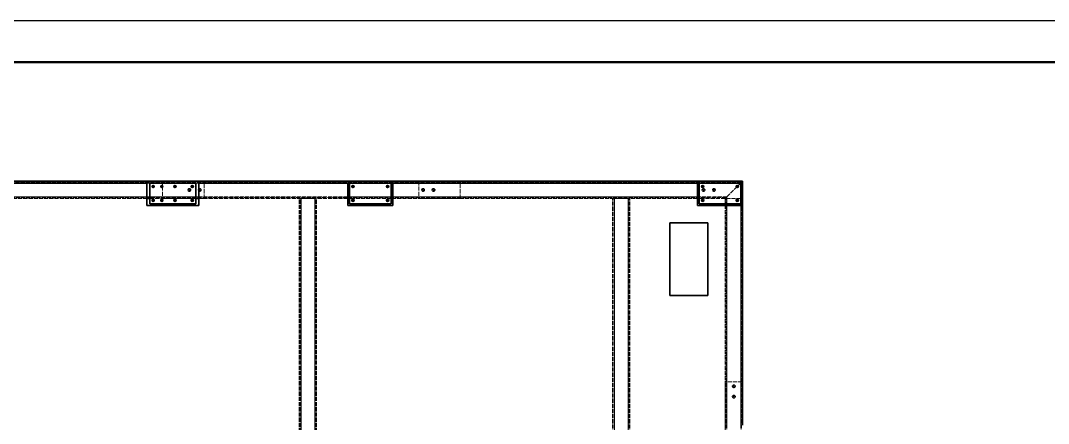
# Model space of a CAD drawing. Header units: millimetres. Extents: x -73083 to 81340, y -6859 to 6812.
# Drawn here: x -15796 to -12827, y -2975 to -1810 of the extents above; entities that cross this region are included whole.
import ezdxf

# ---------------------------------------------------------------- set-up
doc = ezdxf.new("R2010")
doc.units = ezdxf.units.MM
for name, pattern in [('AM_ISO02W050', [7.5, 6, -1.5]), ('AM_ISO08W050', [18, 12, -1.5, 3, -1.5]), ('DASHDOT', [18.5, 12, -3, 0.5, -3]), ('DASHED', [15, 12, -3])]:
    doc.linetypes.add(name, pattern=pattern)
doc.layers.add('A3', color=7, linetype='Continuous', plot=False)
for name, color, linetype, lineweight in [('AM_7', 2, 'AM_ISO08W050', 25), ('AM_HID', 1, 'AM_ISO02W050', 25), ('AM_VIS', 7, 'Continuous', 50)]:
    doc.layers.add(name, color=color, linetype=linetype, lineweight=lineweight)

msp = doc.modelspace()

# ---------------------------------------------------------------- linework, layer by layer
at = {"layer": 'A3', "linetype": 'Continuous'}
msp.add_lwpolyline([(-17447.7303, -1810.23226), (-10319.7303, -1810.23226), (-10319.7303, -6850.23226), (-17447.7303, -6850.23226)], close=True, dxfattribs=at)
at = {"layer": 'AM_7', "linetype": 'DASHDOT', "lineweight": 13, "ltscale": 0.216028}
for p, q in [((-15412.99613, -2285.65243), (-15412.99613, -2294.29354)), ((-15387.99613, -2285.65243), (-15387.99613, -2294.29354)), ((-15349.99613, -2285.6523), (-15349.99613, -2294.29342)), ((-15299.99613, -2285.65218), (-15299.99613, -2294.2933)), ((-14836.01481, -2285.66354), (-14836.01481, -2294.30465)), ((-14736.01481, -2285.66317), (-14736.01481, -2294.30428)), ((-13726.01481, -2285.66036), (-13726.01481, -2294.30147)), ((-15408.67557, -2289.97298), (-15417.31669, -2289.97298)), ((-15383.67557, -2289.97298), (-15392.31669, -2289.97298)), ((-15345.67557, -2289.97286), (-15354.31669, -2289.97286)), ((-15295.67557, -2289.97274), (-15304.31669, -2289.97274)), ((-14831.69425, -2289.98409), (-14840.33536, -2289.98409)), ((-14731.69425, -2289.98373), (-14740.33536, -2289.98373)), ((-13821.69425, -2289.98128), (-13830.33536, -2289.98128)), ((-13721.69425, -2289.98092), (-13730.33536, -2289.98092)), ((-15408.67545, -2329.97298), (-15417.31656, -2329.97298)), ((-15412.99601, -2325.65243), (-15412.99601, -2334.29354)), ((-15383.67545, -2329.97298), (-15392.31656, -2329.97298)), ((-15387.99601, -2325.65243), (-15387.99601, -2334.29354)), ((-15345.67545, -2329.97286), (-15354.31656, -2329.97286)), ((-15349.99601, -2325.6523), (-15349.99601, -2334.29342)), ((-15295.67545, -2329.97274), (-15304.31656, -2329.97274)), ((-15299.99601, -2325.65218), (-15299.99601, -2334.2933)), ((-14831.69413, -2329.98409), (-14840.33524, -2329.98409)), ((-14836.01468, -2325.66354), (-14836.01468, -2334.30465)), ((-14731.69413, -2329.98373), (-14740.33524, -2329.98373)), ((-14736.01468, -2325.66317), (-14736.01468, -2334.30428)), ((-13821.69413, -2329.98128), (-13830.33524, -2329.98128)), ((-13721.69413, -2329.98092), (-13730.33524, -2329.98092)), ((-13726.01468, -2325.66036), (-13726.01468, -2334.30147))]:
    msp.add_line(p, q, dxfattribs=at)
at = {"layer": 'AM_7', "linetype": 'DASHDOT', "lineweight": 13, "ltscale": 0.216025}
for p, q in [((-13826.01481, -2285.66073), (-13826.01481, -2294.30172)), ((-13826.01468, -2325.66073), (-13826.01468, -2334.30172))]:
    msp.add_line(p, q, dxfattribs=at)
at = {"layer": 'AM_7', "linetype": 'DASHDOT', "lineweight": 13, "ltscale": 0.27222}
for p, q in [((-15303.10428, -2299.96737), (-15313.99308, -2299.96737)), ((-15308.54862, -2294.52291), (-15308.54862, -2305.4117)), ((-15273.10428, -2299.96712), (-15283.99308, -2299.96712)), ((-15278.54862, -2294.52267), (-15278.54862, -2305.41146)), ((-14633.5485, -2294.52389), (-14633.5485, -2305.41268)), ((-13818.10416, -2299.96908), (-13828.99296, -2299.96908)), ((-13823.5485, -2294.52474), (-13823.5485, -2305.41354)), ((-13788.10416, -2299.96896), (-13798.99296, -2299.96896)), ((-13793.5485, -2294.5245), (-13793.5485, -2305.41329)), ((-13730.59647, -2867.45736), (-13741.48527, -2867.45736)), ((-13736.04093, -2862.0129), (-13736.04093, -2872.90169)), ((-13730.59659, -2897.45736), (-13741.48539, -2897.45736)), ((-13736.04093, -2892.0129), (-13736.04093, -2902.90169))]:
    msp.add_line(p, q, dxfattribs=at)
at = {"layer": 'AM_7', "linetype": 'DASHDOT', "lineweight": 13, "ltscale": 0.272221}
for p, q in [((-14628.10404, -2299.96834), (-14638.99289, -2299.96834)), ((-14598.10404, -2299.9681), (-14608.99289, -2299.9681))]:
    msp.add_line(p, q, dxfattribs=at)
at = {"layer": 'AM_7', "linetype": 'DASHDOT', "lineweight": 13, "ltscale": 0.272217}
msp.add_line((-14603.5485, -2294.52376), (-14603.5485, -2305.41244), dxfattribs=at)
at = {"layer": 'AM_HID', "linetype": 'DASHED', "lineweight": 13}
for p, q in [((-13714.01529, -2277.98092), (-16168.01554, -2277.98788)), ((-13716.01554, -2279.98092), (-16166.01578, -2279.98788)), ((-15431.01542, -2279.98568), (-15976.01542, -2279.98727)), ((-15289.99613, -2279.98531), (-15422.99613, -2279.98568)), ((-15386.04886, -2274.98568), (-15386.0485, -2324.96786)), ((-14851.01487, -2279.98409), (-15281.01542, -2279.98531)), ((-15266.0485, -2324.967), (-15266.04886, -2274.98531)), ((-13841.01493, -2279.98128), (-14721.01493, -2279.98373)), ((-14646.04862, -2274.9836), (-14646.04831, -2324.96834)), ((-14526.04831, -2324.96761), (-14526.04862, -2274.98324)), ((-13836.04874, -2274.98128), (-13836.04838, -2324.9692)), ((-13716.04838, -2324.96834), (-13716.04874, -2274.98092)), ((-13716.00785, -4894.98092), (-13716.01517, -2279.98092)), ((-13716.01481, -2339.98092), (-13716.01493, -2279.98092)), ((-13714.0076, -4894.98092), (-13714.01493, -2277.98092)), ((-13756.01517, -2319.98104), (-13728.36515, -2292.33077)), ((-13756.01481, -2319.98104), (-13728.3649, -2292.33102)), ((-13756.01542, -2319.98104), (-16126.01566, -2319.98763)), ((-13758.01517, -2321.98104), (-16124.01529, -2321.98763)), ((-15431.01529, -2319.98568), (-15976.01529, -2319.98727)), ((-15431.01529, -2324.98568), (-15976.01529, -2324.98727)), ((-15289.99601, -2319.98531), (-15422.99601, -2319.98568)), ((-15289.99601, -2324.98531), (-15422.99601, -2324.98568)), ((-15266.0485, -2324.967), (-15386.0485, -2324.96786)), ((-14851.01475, -2319.98409), (-15281.01529, -2319.98531)), ((-14851.01475, -2324.98409), (-15281.01529, -2324.98531)), ((-14991.00846, -3599.9786), (-14991.01883, -2324.97774)), ((-14988.00846, -3599.97848), (-14988.01883, -2324.97774)), ((-14986.0087, -3599.97848), (-14986.01908, -2324.97774)), ((-14946.01883, -2324.97738), (-14986.01883, -2324.97774)), ((-14986.00852, -3591.24837), (-14986.01883, -2324.97774)), ((-14946.0087, -3599.97835), (-14946.01908, -2324.97738)), ((-14946.00852, -3591.24825), (-14946.01883, -2324.97738)), ((-14944.00846, -3599.97823), (-14944.01883, -2324.97738)), ((-14941.00846, -3599.97823), (-14941.01883, -2324.97738)), ((-14726.01468, -2319.98373), (-14846.01468, -2319.98409)), ((-14726.01468, -2324.98373), (-14846.01468, -2324.98409)), ((-13841.01481, -2319.98128), (-14721.01481, -2319.98373)), ((-13841.01481, -2324.98128), (-14721.01475, -2324.98373)), ((-14526.04831, -2324.96761), (-14646.04831, -2324.96834)), ((-14085.99186, -4894.98189), (-14085.99918, -2324.98202)), ((-14082.99186, -4894.98189), (-14082.99906, -2324.98189)), ((-14080.99247, -4894.98189), (-14080.99967, -2324.98189)), ((-14080.99906, -2324.98189), (-14040.99906, -2324.98177)), ((-14080.99186, -4889.96505), (-14080.99906, -2324.98189)), ((-14040.99247, -4894.98189), (-14040.99967, -2324.98177)), ((-14040.99186, -4889.96505), (-14040.99906, -2324.98177)), ((-14038.99186, -4894.98189), (-14038.99906, -2324.98177)), ((-14035.99186, -4894.98189), (-14035.99918, -2324.98177)), ((-13716.04838, -2324.96834), (-13836.04838, -2324.9692)), ((-13756.01517, -2319.98104), (-13836.01468, -2319.98128)), ((-13761.01517, -2324.98104), (-13836.01468, -2324.98128)), ((-13761.01285, -3044.96407), (-13761.01481, -2344.96419)), ((-13758.0076, -4894.98092), (-13758.01481, -2321.98104)), ((-13756.00785, -4894.98092), (-13756.01505, -2319.98104)), ((-13756.01481, -2339.98104), (-13756.01481, -2319.98104)), ((-13756.01298, -2979.96346), (-13756.01468, -2344.96419)), ((-13716.01298, -2979.96334), (-13716.01468, -2344.96407)), ((-13761.04093, -2854.95724), (-13761.04117, -3024.95724)), ((-13711.04093, -2854.95736), (-13761.04093, -2854.95724)), ((-13711.04117, -2974.95736), (-13711.04093, -2854.95736))]:
    msp.add_line(p, q, dxfattribs=at)
at = {"layer": 'AM_HID', "linetype": 'DASHED', "lineweight": 13, "ltscale": 0.270458}
msp.add_line((-13723.66495, -2287.6307), (-13716.01529, -2279.98092), dxfattribs=at)
at = {"layer": 'AM_HID', "linetype": 'DASHED', "lineweight": 13, "ltscale": 0.270463}
msp.add_line((-13723.66471, -2287.63082), (-13716.01493, -2279.98092), dxfattribs=at)
at = {"layer": 'AM_HID', "linetype": 'DASHED', "lineweight": 13, "ltscale": 0.125}
for p, q in [((-14991.01883, -2324.97774), (-14986.01883, -2324.97774)), ((-14946.01883, -2324.97738), (-14941.01883, -2324.97738))]:
    msp.add_line(p, q, dxfattribs=at)
at = {"layer": 'AM_HID', "linetype": 'DASHED', "lineweight": 13, "ltscale": 0.125003}
msp.add_line((-14085.99918, -2324.98202), (-14080.99906, -2324.98189), dxfattribs=at)
at = {"layer": 'AM_HID', "linetype": 'DASHED', "lineweight": 13, "ltscale": 0.124997}
msp.add_line((-14040.99906, -2324.98177), (-14035.99918, -2324.98177), dxfattribs=at)
at = {"layer": 'AM_HID', "linetype": 'DASHED', "lineweight": 13, "ltscale": 0.176777}
for p, q in [((-13756.01517, -2319.98104), (-13761.01517, -2324.98104)), ((-13761.01481, -2324.98104), (-13756.01481, -2319.98104))]:
    msp.add_line(p, q, dxfattribs=at)
at = {"layer": 'AM_HID', "linetype": 'DASHED', "lineweight": 13, "ltscale": 0.375}
msp.add_line((-13761.01481, -2339.98104), (-13761.01481, -2324.98104), dxfattribs=at)
at = {"layer": 'AM_HID', "linetype": 'DASHED', "lineweight": 13, "ltscale": 0.000698853}
msp.add_line((-13711.01322, -2974.95736), (-13711.04117, -2974.95736), dxfattribs=at)
at = {"layer": 'AM_HID', "linetype": 'DASHED', "lineweight": 13}
for centre in [(-15308.54862, -2299.96737), (-15278.54862, -2299.96712), (-14633.5485, -2299.96834), (-14603.5485, -2299.9681), (-13823.5485, -2299.96908), (-13793.5485, -2299.96896), (-13736.04093, -2867.45736), (-13736.04093, -2897.45736)]:
    msp.add_circle(centre, 4.188, dxfattribs=at)
at = {"layer": 'AM_VIS', "linetype": 'Continuous'}
msp.add_line((-17147.7303, -1930.23226), (-10439.7303, -1930.23226), dxfattribs=at)
at = {"layer": 'AM_VIS', "lineweight": 35}
for p, q in [((-13711.01529, -2274.98092), (-16171.01554, -2274.98788)), ((-15976.01542, -2279.97042), (-15431.01542, -2279.96883)), ((-15431.01529, -2344.96883), (-15431.01542, -2279.96883)), ((-15422.99625, -2279.97311), (-15289.99625, -2279.97262)), ((-15422.99601, -2339.97311), (-15422.99625, -2279.97311)), ((-15386.04886, -2274.96786), (-15266.04886, -2274.967)), ((-15289.99625, -2279.97262), (-15289.99601, -2339.97262)), ((-15281.01542, -2279.96847), (-14851.01487, -2279.96725)), ((-15281.01542, -2279.96847), (-15281.01529, -2344.96847)), ((-14851.01468, -2344.96725), (-14851.01487, -2279.96725)), ((-14846.01481, -2279.98409), (-14726.01481, -2279.98373)), ((-14846.01481, -2279.98409), (-14846.01468, -2339.98409)), ((-14726.01468, -2339.98373), (-14726.01481, -2279.98373)), ((-14721.01493, -2279.96688), (-13841.01493, -2279.96444)), ((-14721.01493, -2279.96688), (-14721.01468, -2344.96688)), ((-14646.04862, -2274.96834), (-14526.04862, -2274.96761)), ((-13841.01468, -2344.96444), (-13841.01493, -2279.96444)), ((-13836.04874, -2274.9692), (-13716.04874, -2274.96834)), ((-13836.01481, -2279.98128), (-13716.01481, -2279.98092)), ((-13836.01481, -2279.98128), (-13836.01468, -2339.98128)), ((-13716.01468, -2339.98092), (-13716.01481, -2279.98092)), ((-13711.01481, -2344.96407), (-13711.01493, -2274.98092)), ((-15431.01529, -2344.96883), (-15281.01529, -2344.96847)), ((-15289.99601, -2339.97262), (-15422.99601, -2339.97311)), ((-14851.01468, -2344.96725), (-14721.01468, -2344.96688)), ((-14726.01468, -2339.98373), (-14846.01468, -2339.98409)), ((-13841.01468, -2344.96444), (-13711.01468, -2344.96407)), ((-13716.01468, -2339.98092), (-13836.01468, -2339.98128)), ((-13711.01468, -2344.96407), (-13711.01285, -2979.96334)), ((-13921.01456, -2394.96468), (-13811.01456, -2394.96432)), ((-13921.01456, -2394.96468), (-13921.01395, -2604.96468)), ((-13811.01395, -2604.96432), (-13811.01456, -2394.96432)), ((-13811.01395, -2604.96432), (-13921.01395, -2604.96468))]:
    msp.add_line(p, q, dxfattribs=at)
at = {"layer": 'AM_VIS', "lineweight": 13, "ltscale": 0.200482}
for p, q in [((-15422.99613, -2279.98568), (-15431.01542, -2279.98568)), ((-15422.99601, -2319.98568), (-15431.01529, -2319.98568))]:
    msp.add_line(p, q, dxfattribs=at)
at = {"layer": 'AM_VIS', "lineweight": 35, "ltscale": 0.000445557}
msp.add_line((-15386.04886, -2274.96786), (-15386.04886, -2274.98568), dxfattribs=at)
at = {"layer": 'AM_VIS', "lineweight": 13, "ltscale": 0.224518}
for p, q in [((-15281.01542, -2279.98531), (-15289.99613, -2279.98531)), ((-15281.01529, -2319.98531), (-15289.99601, -2319.98531))]:
    msp.add_line(p, q, dxfattribs=at)
at = {"layer": 'AM_VIS', "lineweight": 35, "ltscale": 0.000457764}
msp.add_line((-15266.04886, -2274.98531), (-15266.04886, -2274.967), dxfattribs=at)
at = {"layer": 'AM_VIS', "lineweight": 13}
for p, q in [((-14721.01493, -2279.98373), (-14851.01487, -2279.98409)), ((-13716.01529, -2279.98092), (-13841.01493, -2279.98128))]:
    msp.add_line(p, q, dxfattribs=at)
at = {"layer": 'AM_VIS', "lineweight": 35, "ltscale": 0.00038147}
msp.add_line((-14646.04862, -2274.96834), (-14646.04862, -2274.9836), dxfattribs=at)
at = {"layer": 'AM_VIS', "lineweight": 35, "ltscale": 0.000390625}
msp.add_line((-14526.04862, -2274.98324), (-14526.04862, -2274.96761), dxfattribs=at)
at = {"layer": 'AM_VIS', "lineweight": 35, "ltscale": 0.000302124}
msp.add_line((-13836.04874, -2274.9692), (-13836.04874, -2274.98128), dxfattribs=at)
at = {"layer": 'AM_VIS', "lineweight": 35, "ltscale": 0.000314331}
msp.add_line((-13716.04874, -2274.98092), (-13716.04874, -2274.96834), dxfattribs=at)
at = {"layer": 'AM_VIS', "lineweight": 35, "ltscale": 0.176777}
for p, q in [((-13711.01529, -2274.98092), (-13716.01529, -2279.98092)), ((-13716.01493, -2279.98092), (-13711.01493, -2274.98092))]:
    msp.add_line(p, q, dxfattribs=at)
at = {"layer": 'AM_VIS', "lineweight": 35, "ltscale": 0.166175}
msp.add_line((-13728.36515, -2292.33077), (-13723.66495, -2287.6307), dxfattribs=at)
at = {"layer": 'AM_VIS', "lineweight": 35, "ltscale": 0.166177}
msp.add_line((-13728.3649, -2292.33102), (-13723.66471, -2287.63082), dxfattribs=at)
at = {"layer": 'AM_VIS', "lineweight": 35, "ltscale": 0.200482}
msp.add_line((-15422.99601, -2324.98568), (-15431.01529, -2324.98568), dxfattribs=at)
at = {"layer": 'AM_VIS', "lineweight": 35, "ltscale": 0.224518}
msp.add_line((-15281.01529, -2324.98531), (-15289.99601, -2324.98531), dxfattribs=at)
at = {"layer": 'AM_VIS', "lineweight": 13, "ltscale": 0.125002}
msp.add_line((-14846.01468, -2319.98409), (-14851.01475, -2319.98409), dxfattribs=at)
at = {"layer": 'AM_VIS', "lineweight": 35, "ltscale": 0.125002}
msp.add_line((-14846.01468, -2324.98409), (-14851.01475, -2324.98409), dxfattribs=at)
at = {"layer": 'AM_VIS', "lineweight": 13, "ltscale": 0.124997}
msp.add_line((-14721.01481, -2319.98373), (-14726.01468, -2319.98373), dxfattribs=at)
at = {"layer": 'AM_VIS', "lineweight": 35, "ltscale": 0.124998}
msp.add_line((-14721.01475, -2324.98373), (-14726.01468, -2324.98373), dxfattribs=at)
at = {"layer": 'AM_VIS', "lineweight": 13, "ltscale": 0.125003}
msp.add_line((-13836.01468, -2319.98128), (-13841.01481, -2319.98128), dxfattribs=at)
at = {"layer": 'AM_VIS', "lineweight": 35, "ltscale": 0.125003}
msp.add_line((-13836.01468, -2324.98128), (-13841.01481, -2324.98128), dxfattribs=at)
at = {"layer": 'AM_VIS', "lineweight": 35, "ltscale": 0.124579}
msp.add_line((-13761.01481, -2344.96419), (-13761.01481, -2339.98104), dxfattribs=at)
at = {"layer": 'AM_VIS', "lineweight": 13, "ltscale": 0.124579}
for p, q in [((-13756.01468, -2344.96419), (-13756.01481, -2339.98104)), ((-13716.01468, -2344.96407), (-13716.01481, -2339.98092))]:
    msp.add_line(p, q, dxfattribs=at)
at = {"layer": 'AM_VIS', "lineweight": 35}
for centre in [(-15412.99613, -2289.97298), (-15387.99613, -2289.97298), (-15349.99613, -2289.97286), (-15299.99613, -2289.97274), (-14836.01481, -2289.98409), (-14736.01481, -2289.98373), (-13826.01481, -2289.98128), (-13726.01481, -2289.98092), (-15412.99601, -2329.97298), (-15387.99601, -2329.97298), (-15349.99601, -2329.97286), (-15299.99601, -2329.97274), (-14836.01468, -2329.98409), (-14736.01468, -2329.98373), (-13826.01468, -2329.98128), (-13726.01468, -2329.98092)]:
    msp.add_circle(centre, 3.3235, dxfattribs=at)

doc.saveas('drawing.dxf')
